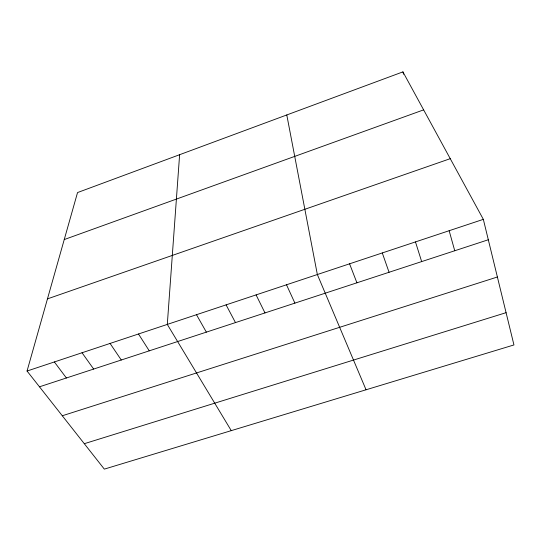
<?xml version="1.0" encoding="UTF-8"?>
<svg xmlns="http://www.w3.org/2000/svg" width="541" height="541" viewBox="0 0 541 541"><rect width="100%" height="100%" fill="white"/><g stroke="black" fill="none" stroke-linecap="round" stroke-linejoin="round"><path stroke-width="0.81" d="M179.619 154.706L167.297 324.411L231.264 430.643M27.05 371.031L77.539 192.562L402.923 71.879L483.336 219.355L513.95 344.948L104.325 469.121L27.05 371.031L483.336 219.355M64.244 239.562L423.637 109.87M47.459 298.882L450.247 158.675M39.479 386.808L488.307 239.758M62.289 415.765L497.389 276.999M84.295 443.694L506.085 312.671M54.364 361.949L66.394 377.99M82.036 352.752L93.654 369.057M110.073 343.434L121.272 360.008M138.489 333.986L149.262 350.838M196.491 314.706L206.351 332.133M226.084 304.867L235.47 322.592M256.082 294.899L264.982 312.921M286.5 284.782L294.906 303.122M366.054 389.777L317.351 274.53L286.784 114.956M349.581 263.819L356.918 282.801M382.284 252.945L389.06 272.272M415.474 241.915L421.662 261.587M402.923 71.879L403.586 74.232M449.152 230.716L454.744 250.754"/></g></svg>
